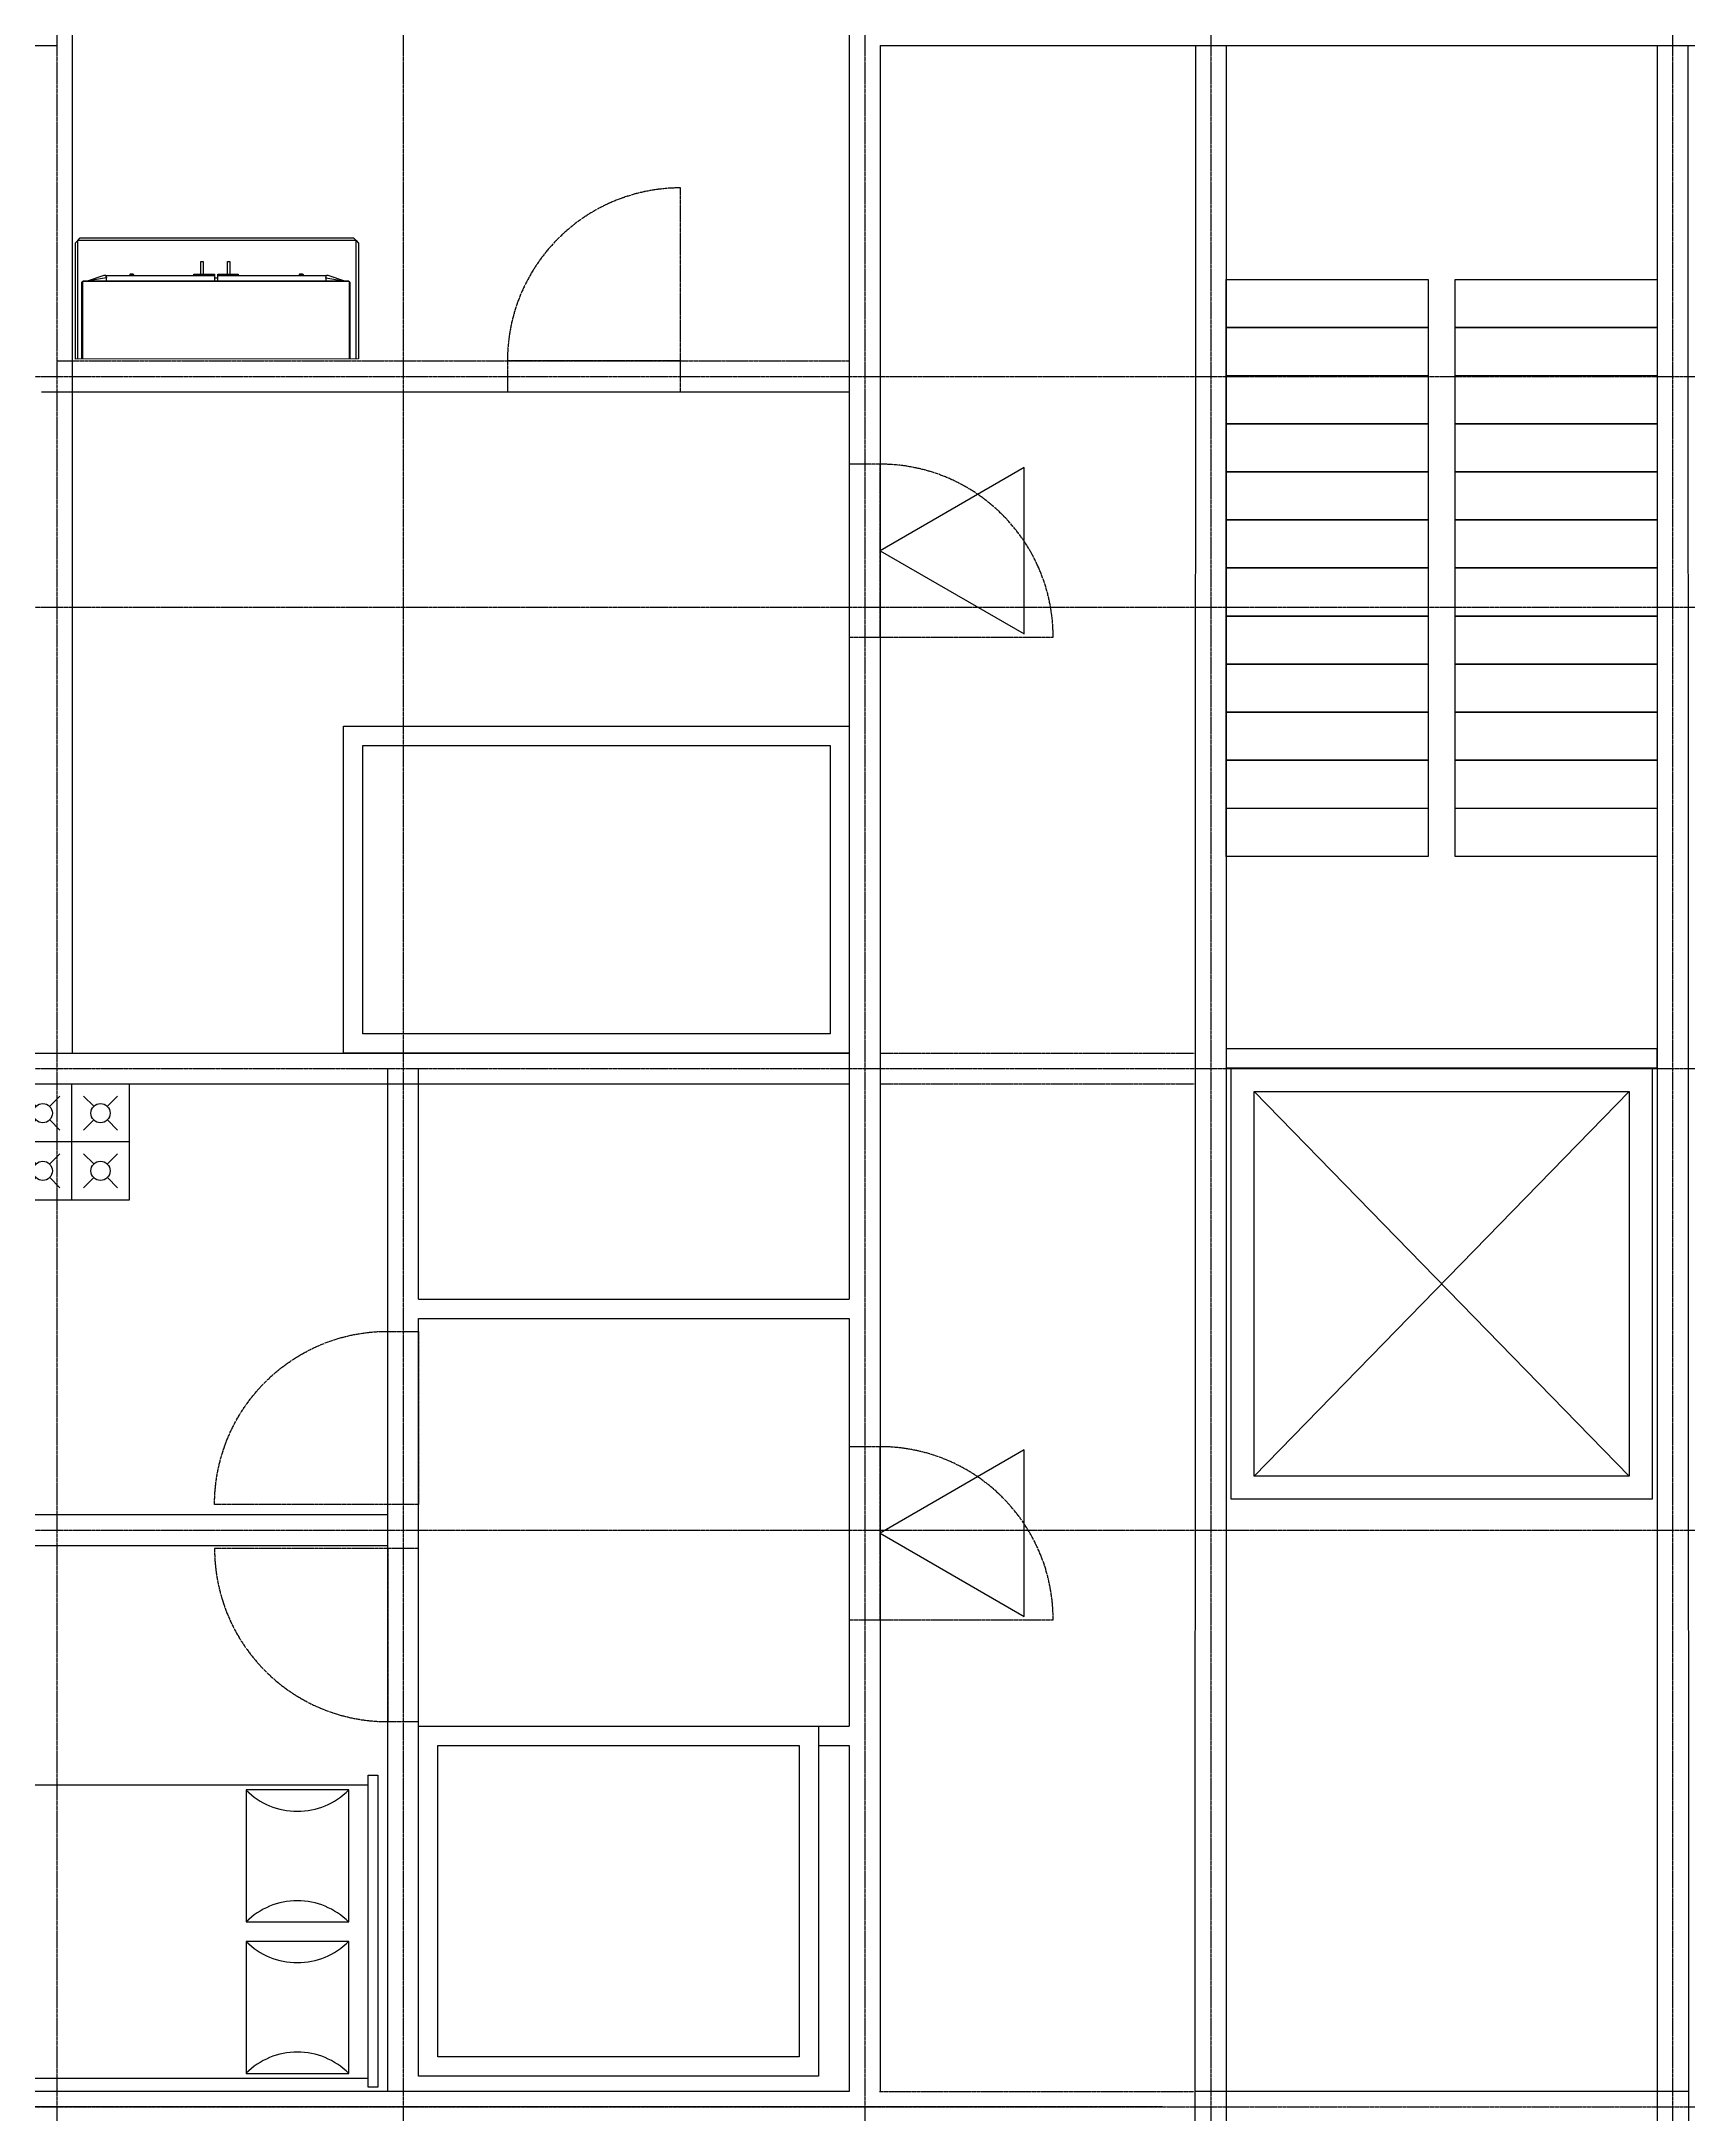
# Model space of a CAD drawing. Header units: millimetres. Extents: x -10810 to 173005, y -5940 to 37270.
# Drawn here: x 7777 to 16341, y 18257 to 29038 of the extents above; entities that cross this region are included whole.
import ezdxf

# ---------------------------------------------------------------- set-up
doc = ezdxf.new("R2010")
doc.units = ezdxf.units.MM
doc.linetypes.add('Штрих-пунктир', pattern=[24, 20, -1.5, 1, -1.5])
for name, color, linetype in [('Двери', 100, 'Continuous'), ('Лестница', 7, 'Continuous'), ('Мебель', 130, 'Continuous'), ('Оси 2', 240, 'Continuous'), ('Стены', 40, 'Continuous')]:
    doc.layers.add(name, color=color, linetype=linetype)
doc.styles.get("Standard").update_dxf_attribs({"font": 'arial.ttf'})
doc.dimstyles.new('ISO-25', dxfattribs={"dimtxt": 2.5, "dimasz": 2.5, "dimexe": 1.25, "dimexo": 0.625, "dimtad": 1, "dimtxsty": 'Standard', "dimblk": 'OBLIQUE', "dimcen": 2.5, "dimadec": 0, "dimazin": 0, "dimtfac": 1, "dimtmove": 0, "dimatfit": 3, "dimfxl": 1, "dimarcsym": 0})

# ---------------------------------------------------------------- blocks, each defined once
blk = doc.blocks.new('_Oblique')
at = {"color": 0, "linetype": 'ByBlock', "lineweight": -2}
blk.add_line((-0.5, -0.5), (0.5, 0.5), dxfattribs=at)
blk = doc.blocks.new('*D10')
at = {"layer": 'Defpoints', "color": 0, "linetype": 'Штрих-пунктир'}
for p in [(-3220, 18297), (13730, 18297), (13730, 15897)]:
    blk.add_point(p, dxfattribs=at)
at = {"layer": 'Оси 2', "color": 0, "linetype": 'Штрих-пунктир', "lineweight": -2}
for p, q in [((13605, 18297), (-3470, 18297)), ((-3220, 15897), (-3220, 18297)), ((13605, 15897), (-3470, 15897))]:
    blk.add_line(p, q, dxfattribs=at)
at = {"layer": 'Оси 2', "color": 0, "linetype": 'Штрих-пунктир', "lineweight": -2, "xscale": 500, "yscale": 500, "zscale": 500}
for p, rotation in [((-3220, 18297), 90), ((-3220, 15897), 270)]:
    blk.add_blockref('_Oblique', p, dxfattribs=dict(at, rotation=rotation))
at = {"layer": 'Оси 2', "color": 0, "linetype": 'Штрих-пунктир', "insert": (-3600, 17097), "char_height": 500, "attachment_point": 5, "rotation": 90}
blk.add_mtext('2400', dxfattribs=at)
blk = doc.blocks.new('ms_27')
for p, q in [((0, 0), (1474, 2)), ((0, -602), (0, 0)), ((13, 0), (13, -616)), ((45, -398), (45, 0)), ((49, -402), (49, 0)), ((1435, -402), (1435, 2)), ((1439, -398), (1439, 2)), ((1439, 2), (1439, -399)), ((1460, 2), (1460, -616)), ((1474, -602), (1474, 2)), ((45, -399), (45, -398)), ((45, -398), (49, -402)), ((49, -402), (45, -399)), ((53, -406), (49, -402)), ((49, -402), (49, -402)), ((53, -406), (49, -402)), ((49, -402), (49, -402)), ((49, -402), (1435, -402)), ((74, -406), (53, -406)), ((1431, -406), (53, -406)), ((160, -435), (73, -406)), ((171, -421), (79, -406)), ((171, -421), (167, -435)), ((170, -428), (169, -428)), ((170, -419), (170, -406)), ((170, -434), (170, -423)), ((170, -423), (170, -423)), ((171, -419), (171, -421)), ((750, -406), (732, -406)), ((750, -406), (732, -406)), ((732, -406), (732, -434)), ((750, -422), (732, -422)), ((750, -434), (750, -406)), ((1311, -421), (1404, -406)), ((1311, -421), (1311, -420)), ((1315, -435), (1311, -421)), ((1312, -420), (1312, -406)), ((1312, -423), (1312, -423)), ((1312, -423), (1312, -434)), ((1313, -428), (1312, -428)), ((1409, -406), (1323, -435)), ((1431, -406), (1408, -406)), ((1435, -402), (1431, -406)), ((1435, -402), (1431, -406)), ((1435, -402), (1439, -398)), ((1439, -399), (1435, -402)), ((1435, -402), (1435, -402)), ((1435, -402), (1435, -402)), ((167, -435), (160, -435)), ((732, -434), (170, -434)), ((289, -438), (289, -434)), ((293, -442), (289, -438)), ((289, -438), (309, -438)), ((305, -442), (293, -442)), ((309, -438), (305, -442)), ((309, -438), (309, -434)), ((627, -441), (627, -434)), ((732, -441), (627, -441)), ((670, -507), (670, -441)), ((681, -507), (670, -507)), ((681, -441), (681, -476)), ((681, -476), (681, -507)), ((732, -434), (732, -441)), ((750, -441), (750, -434)), ((1312, -434), (750, -434)), ((856, -441), (750, -441)), ((808, -507), (808, -441)), ((820, -507), (808, -507)), ((820, -441), (820, -476)), ((820, -476), (820, -507)), ((856, -434), (856, -441)), ((1170, -438), (1170, -434)), ((1174, -442), (1170, -438)), ((1170, -438), (1190, -438)), ((1186, -442), (1174, -442)), ((1190, -438), (1186, -442)), ((1190, -438), (1190, -434)), ((1323, -435), (1315, -435)), ((13, -616), (0, -602)), ((26, -629), (13, -616)), ((13, -616), (1460, -616)), ((1447, -629), (26, -629)), ((1460, -616), (1447, -629)), ((1460, -616), (1474, -602))]:
    blk.add_line(p, q)
blk = doc.blocks.new('MKICHA2')
at = {"layer": 'Мебель'}
for p, q in [((-2753, 0), (-2753, -600)), ((-1853, 0), (-2753, 0)), ((-1853, -600), (-1853, 0)), ((-185, -2), (-785, -2)), ((-785, -2), (-785, -602)), ((-723, -63), (-670, -116)), ((-599, -116), (-546, -63)), ((-485, -2), (-485, -602)), ((-370, -116), (-423, -63)), ((-299, -116), (-246, -63)), ((-185, -602), (-185, -2)), ((-723, -240), (-670, -187)), ((-599, -187), (-546, -240)), ((-423, -240), (-370, -187)), ((-246, -240), (-299, -187)), ((-185, -302), (-785, -302)), ((-723, -363), (-670, -416)), ((-599, -416), (-546, -363)), ((-370, -416), (-423, -363)), ((-299, -416), (-246, -363)), ((-723, -540), (-670, -487)), ((-599, -487), (-546, -540)), ((-423, -540), (-370, -487)), ((-246, -540), (-299, -487)), ((-2753, -600), (-1853, -600)), ((-785, -602), (-185, -602))]:
    blk.add_line(p, q, dxfattribs=at)
at = {"layer": 'Мебель', "linetype": 'Continuous'}
for p, q in [((-2346, -88), (-1958, -88)), ((-2152, 0), (-2152, -348)), ((-2371, -483), (-2371, -113)), ((-1933, -113), (-1933, -483)), ((-2057, -238), (-2247, -238)), ((-1958, -508), (-2346, -508))]:
    blk.add_line(p, q, dxfattribs=at)
at = {"layer": 'Мебель'}
for points in [[(-3817, -601), (-3254, -601), (-3254, 0), (-3817, 0)], [(-3206, -601), (-2756, -601), (-2756, -1), (-3206, -1)], [(-1852, -601), (-952, -601), (-952, -1), (-1852, -1)]]:
    blk.add_lwpolyline(points, close=True, dxfattribs=at)
blk.add_lwpolyline([(-3817, -601), (-3565, -279), (-3510, -347), (-3254, 0)], dxfattribs=at)
for centre in [(-635, -152), (-335, -152), (-635, -452), (-335, -452)]:
    blk.add_circle(centre, 50, dxfattribs=at)
at = {"layer": 'Мебель', "linetype": 'Continuous'}
for centre, start, end in [((-2346, -113), 90, 180), ((-1958, -113), 0, 90), ((-2346, -483), 180, 270), ((-1958, -483), 270, 0)]:
    blk.add_arc(centre, 25, start, end, dxfattribs=at)
blk = doc.blocks.new('A$C165f3cd8')
at = {"layer": 'Двери', "linetype": 'Штрих-пунктир'}
blk.add_line((160, 0), (1060, 0), dxfattribs=at)
blk.add_lwpolyline([(0, 900), (0, 0), (160, 0), (160, 900)], close=True, dxfattribs=at)
blk.add_arc((160, 0), 900, 0, 90, dxfattribs=at)
blk = doc.blocks.new('m_14')
at = {"layer": 'Мебель'}
for p, q in [((-813, 2083), (-813, 2133)), ((-813, 2133), (809, 2133)), ((762, 2083), (-813, 2083)), ((-761, 2083), (-761, 45)), ((809, 2082), (686, 2082)), ((762, 45), (762, 2083)), ((809, 2133), (809, 2082)), ((-50, 1981), (-736, 1981)), ((-736, 1981), (-736, 1448)), ((-50, 1448), (-50, 1981)), ((738, 1981), (52, 1981)), ((52, 1981), (52, 1448)), ((738, 1448), (738, 1981)), ((-736, 1448), (-50, 1448)), ((52, 1448), (738, 1448)), ((812, 45), (-812, 45)), ((-812, 45), (-812, 0)), ((-812, 0), (812, 0)), ((-761, 45), (762, 45)), ((812, 0), (812, 45))]:
    blk.add_line(p, q, dxfattribs=at)
for centre, start, end in [((-1002, 1714), 0, 45), ((217, 1714), 135, 180), ((-215, 1714), 0, 45), ((1004, 1714), 135, 180), ((-1002, 1714), 315, 0), ((217, 1714), 180, 225), ((-215, 1714), 315, 0), ((1004, 1714), 180, 225)]:
    blk.add_arc(centre, 377, start, end, dxfattribs=at)
blk = doc.blocks.new('A$C119c8aa8')
at = {"layer": 'Двери', "linetype": 'Штрих-пунктир'}
blk.add_line((160, 0), (1060, 0), dxfattribs=at)
blk.add_lwpolyline([(0, 900), (0, 0), (160, 0), (160, 900)], close=True, dxfattribs=at)
blk.add_arc((160, 0), 900, 0, 90, dxfattribs=at)

msp = doc.modelspace()

# ---------------------------------------------------------------- linework, layer by layer
at = {"layer": 'Двери', "linetype": 'Штрих-пунктир'}
for p, q in [((12137.304, 25940), (13037.304, 25940)), ((12137.304, 20830), (13037.304, 20830))]:
    msp.add_line(p, q, dxfattribs=at)
for points in [[(11977.304, 26840), (11977.304, 25940), (12137.304, 25940), (12137.304, 26840)], [(11977.304, 21730), (11977.304, 20830), (12137.304, 20830), (12137.304, 21730)]]:
    msp.add_lwpolyline(points, close=True, dxfattribs=at)
at = {"layer": 'Двери'}
for points in [[(12137.304, 26390), (12887.304, 25956.987), (12887.304, 26823.013)], [(12137.304, 21280), (12887.304, 20846.987), (12887.304, 21713.013)]]:
    msp.add_lwpolyline(points, close=True, dxfattribs=at)
at = {"layer": 'Двери', "linetype": 'Штрих-пунктир'}
for centre in [(12137.304, 25940), (12137.304, 20830)]:
    msp.add_arc(centre, 900, 0, 90, dxfattribs=at)
at = {"layer": 'Лестница', "linetype": 'Continuous'}
for points in [[(14987.304, 27800), (14987.304, 24800), (13937.304, 24800), (13937.304, 27800)], [(16177.304, 27800), (16177.304, 24800), (15127.304, 24800), (15127.304, 27800)], [(14987.304, 27550), (13937.304, 27550)], [(15127.304, 27550), (16177.304, 27550)], [(14987.304, 27300), (13937.304, 27300)], [(15127.304, 27300), (16177.304, 27300)], [(14987.304, 27050), (13937.304, 27050)], [(15127.304, 27050), (16177.304, 27050)], [(14987.304, 26800), (13937.304, 26800)], [(15127.304, 26800), (16177.304, 26800)], [(14987.304, 26550), (13937.304, 26550)], [(15127.304, 26550), (16177.304, 26550)], [(14987.304, 26300), (13937.304, 26300)], [(15127.304, 26300), (16177.304, 26300)], [(14987.304, 26050), (13937.304, 26050)], [(15127.304, 26050), (16177.304, 26050)], [(14987.304, 25800), (13937.304, 25800)], [(15127.304, 25800), (16177.304, 25800)], [(14987.304, 25550), (13937.304, 25550)], [(15127.304, 25550), (16177.304, 25550)], [(13937.304, 25300), (14987.304, 25300)], [(15127.304, 25300), (16177.304, 25300)]]:
    msp.add_lwpolyline(points, close=True, dxfattribs=at)
for points in [[(13937.304, 27800), (14987.304, 27800)], [(15127.304, 27800), (16177.304, 27800)], [(14987.304, 25050), (13937.304, 25050)], [(16177.304, 25050), (15127.304, 25050)]]:
    msp.add_lwpolyline(points, dxfattribs=at)
at = {"layer": 'Оси 2', "linetype": 'Штрих-пунктир'}
for p, q in [((7857.304, 35270), (7857.304, -3940)), ((9657.304, 35270), (9657.304, 7416.76)), ((12057.304, 35270), (12057.304, -3940)), ((13857.304, 35270), (13857.304, -3940)), ((16257.304, 35270), (16257.304, -3940)), ((-8810, 27296.76), (33080, 27296.76)), ((-8810, 26096.76), (33080, 26096.76)), ((-8810, 23696.76), (33080, 23696.76)), ((-8810, 21296.76), (33080, 21296.76)), ((-8810, 18296.76), (33080, 18296.76))]:
    msp.add_line(p, q, dxfattribs=at)
at = {"layer": 'Стены', "linetype": 'Continuous'}
for p, q in [((7937.304, 32016.76), (7937.304, 23776.76)), ((7857.304, 29176.76), (7857.304, 29016.76)), ((3737.304, 29016.76), (7857.304, 29016.76)), ((12137.304, 29016.76), (12137.304, 18376.76)), ((12137.304, 29016.76), (17977.304, 29016.76)), ((13777.374, 29016.76), (13769.936, 5940)), ((13937.304, 29016.76), (13937.304, 5590)), ((16177.304, 29016.76), (16177.304, 5590)), ((16337.234, 29016.76), (16344.672, 5940)), ((7777.304, 27216.76), (11977.304, 27216.76)), ((4602.255, 23776.76), (11977.304, 23776.76)), ((4602.255, 23616.76), (11977.304, 23616.76)), ((11977.304, 23696.76), (11977.304, 22496.76)), ((14082.304, 23576.76), (16032.304, 21576.76)), ((16032.304, 23576.76), (14082.304, 21576.76)), ((9737.304, 22496.76), (11977.304, 22496.76)), ((9737.304, 22396.76), (11977.304, 22396.76)), ((11977.304, 22396.76), (11977.304, 20276.76)), ((16032.304, 21576.76), (14082.304, 21576.76)), ((4602.255, 21376.76), (9577.304, 21376.76)), ((4602.255, 21216.76), (9577.304, 21216.76)), ((11817.304, 20276.76), (11977.304, 20276.76)), ((11817.304, 20176.76), (11977.304, 20176.76)), ((11977.304, 20176.76), (11977.304, 18376.76))]:
    msp.add_line(p, q, dxfattribs=at)
at = {"layer": 'Стены', "linetype": 'Штрих-пунктир'}
for p, q in [((7857.304, 27376.76), (11977.304, 27376.76)), ((12137.304, 23776.76), (13770.437, 23776.76)), ((12137.304, 23616.76), (13770.437, 23616.76)), ((12135, 18376.76), (13768.133, 18376.76))]:
    msp.add_line(p, q, dxfattribs=at)
at = {"layer": 'Стены', "linetype": 'Continuous'}
for points in [[(11977.304, 32016.76), (11977.304, 23696.76)], [(9577.304, 18376.76), (9577.304, 23696.76)], [(9737.304, 22496.76), (9737.304, 23696.76)], [(9737.304, 18456.76), (9737.304, 22396.76)], [(9407.304, 18376.76), (4602.255, 18376.76)], [(11977.304, 18376.76), (9407.304, 18376.76)], [(16337.304, 18376.76), (13777.304, 18376.76)]]:
    msp.add_lwpolyline(points, dxfattribs=at)
for points in [[(11977.304, 23776.76), (9347.304, 23776.76), (9347.304, 25476.76), (11977.304, 25476.76)], [(11877.304, 23876.76), (9447.304, 23876.76), (9447.304, 25376.76), (11877.304, 25376.76)], [(13937.304, 23700), (16177.304, 23700), (16177.304, 23800), (13937.304, 23800)], [(13962.304, 23696.76), (16152.304, 23696.76), (16152.304, 21456.76), (13962.304, 21456.76)], [(14082.304, 23576.76), (16032.304, 23576.76), (16032.304, 21576.76), (14082.304, 21576.76)], [(9737.304, 20276.76), (11817.304, 20276.76), (11817.304, 18456.76), (9737.304, 18456.76)], [(9837.304, 20176.76), (11717.304, 20176.76), (11717.304, 18556.76), (9837.304, 18556.76)]]:
    msp.add_lwpolyline(points, close=True, dxfattribs=at)

# ---------------------------------------------------------------- block references
at = {"layer": 'Двери', "linetype": 'Штрих-пунктир'}
for name, p, rotation in [('A$C119c8aa8', (11100, 27216.76), 89.99999999999999), ('A$C165f3cd8', (9737.302, 21200.001), 180), ('A$C165f3cd8', (9737.302, 21200.001), 180)]:
    msp.add_blockref(name, p, dxfattribs=dict(at, rotation=rotation))
at = {"layer": 'Двери', "linetype": 'Штрих-пунктир', "xscale": -1}
msp.add_blockref('A$C165f3cd8', (9737.302, 21430), dxfattribs=at)
msp.add_blockref('A$C165f3cd8', (9737.302, 21430), dxfattribs=at)
at = {"layer": 'Мебель', "color": 4}
for name, p, rotation in [('ms_27', (9426.308, 27387.535), 180), ('ms_27', (9426.308, 27387.535), 180), ('m_14', (7393.633, 19208.718), 270), ('m_14', (7393.633, 19208.718), 270)]:
    msp.add_blockref(name, p, dxfattribs=dict(at, rotation=rotation))
msp.add_blockref('MKICHA2', (8419.173, 23616.76), dxfattribs=at)
msp.add_blockref('MKICHA2', (8419.173, 23616.76), dxfattribs=at)

# ---------------------------------------------------------------- dimensions: what is measured, and where the dimension line sits
at = {"layer": 'Оси 2', "linetype": 'Штрих-пунктир'}
dim = msp.add_linear_dim(base=(-3220, 18296.76), p1=(13730, 15896.76), p2=(13730, 18296.76), angle=270, dimstyle='ISO-25', dxfattribs=at)
dim.commit()
dim.dimension.update_dxf_attribs({"geometry": '*D10', "text_midpoint": (-3600.286, 17096.76)})

doc.saveas('drawing.dxf')
